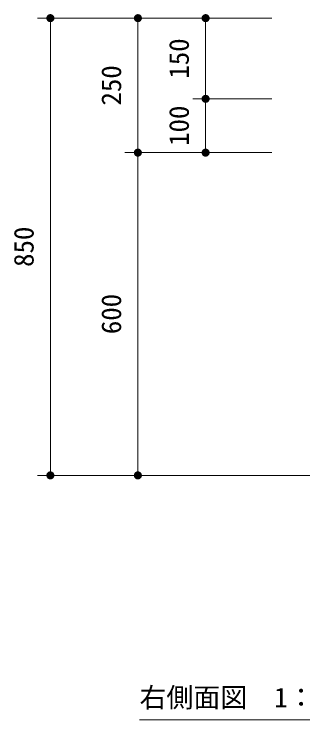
# Model space of a CAD drawing. Units: millimetres at full size, sheet at 1:20. Extents: x 0 to 8400, y 0 to 5940.
# Drawn here: x 2558 to 3094, y 3404 to 4716 of the extents above; entities that cross this region are included whole.
import ezdxf
from ezdxf.enums import TextEntityAlignment as Align

# ---------------------------------------------------------------- set-up
doc = ezdxf.new("R2010")
doc.units = ezdxf.units.MM
doc.header["$LTSCALE"] = 20
for name, color, linetype, lineweight in [('D-STR', 1, 'Continuous', 13), ('D-STR-DIM', 7, 'Continuous', 13), ('D-STR-HTXT', 7, 'Continuous', 13)]:
    doc.layers.add(name, color=color, linetype=linetype, lineweight=lineweight)
doc.styles.add('ＭＳ ゴシック', font='')
doc.styles.get('ＭＳ ゴシック').set_extended_font_data('MS Gothic')

# ---------------------------------------------------------------- blocks, each defined once
blk = doc.blocks.new('filled_dot')
at = {"color": 0, "linetype": 'Continuous', "lineweight": -2, "const_width": 1.25}
blk.add_lwpolyline([(-0.625, 0, 1), (0.625, 0, 1)], format="xyb", close=True, dxfattribs=at)

msp = doc.modelspace()

# ---------------------------------------------------------------- linework, layer by layer
at = {"layer": 'D-STR'}
msp.add_line((2706.36, 3858.98), (4056.36, 3858.98), dxfattribs=at)
at = {"layer": 'D-STR-DIM'}
for p, q in [((3035.89, 4708.98), (2601.07, 4708.98)), ((2625.07, 4708.98), (2625.07, 3858.98)), ((3035.89, 4708.98), (2763.5, 4708.98)), ((2787.5, 4708.98), (2787.5, 4458.98)), ((3035.89, 4708.98), (2889.23, 4708.98)), ((2913.23, 4708.98), (2913.23, 4558.98)), ((3035.89, 4558.98), (2889.23, 4558.98)), ((3035.89, 4558.98), (2889.23, 4558.98)), ((2913.23, 4558.98), (2913.23, 4458.98)), ((3035.89, 4458.98), (2763.5, 4458.98)), ((3035.89, 4458.98), (2763.5, 4458.98)), ((2787.5, 4458.98), (2787.5, 3858.98)), ((3035.89, 4458.98), (2889.23, 4458.98)), ((3035.89, 3858.98), (2601.07, 3858.98)), ((3035.89, 3858.98), (2763.5, 3858.98))]:
    msp.add_line(p, q, dxfattribs=at)
at = {"layer": 'D-STR-HTXT'}
msp.add_line((2790.33, 3404.46), (3240.33, 3404.46), dxfattribs=at)

# ---------------------------------------------------------------- block references
at = {"layer": 'D-STR-DIM', "xscale": 6, "yscale": 6}
for p, rotation in [((2625.07, 4708.98), 270), ((2787.5, 4708.98), 270), ((2913.23, 4708.98), 270), ((2913.23, 4558.98), 90), ((2913.23, 4558.98), 270), ((2787.5, 4458.98), 90), ((2787.5, 4458.98), 270), ((2913.23, 4458.98), 90), ((2625.07, 3858.98), 90), ((2787.5, 3858.98), 90)]:
    msp.add_blockref('filled_dot', p, dxfattribs=dict(at, rotation=rotation))

# ---------------------------------------------------------------- texts
at = {"layer": 'D-STR-DIM', "style": 'ＭＳ ゴシック'}
for s, p in [('150', (2845.47, 4633.98)), ('250', (2719.74, 4583.98)), ('100', (2845.47, 4508.98)), ('850', (2557.31, 4283.98)), ('600', (2719.74, 4158.98))]:
    msp.add_text(s, height=36.66, rotation=90, dxfattribs=at).set_placement(p, align=Align.TOP_CENTER)
at = {"layer": 'D-STR-HTXT', "style": 'ＭＳ ゴシック'}
msp.add_text('右側面図\u30001：20', height=36.66, dxfattribs=at).set_placement((3165.33, 3464.46), align=Align.TOP_RIGHT)

doc.saveas('drawing.dxf')
